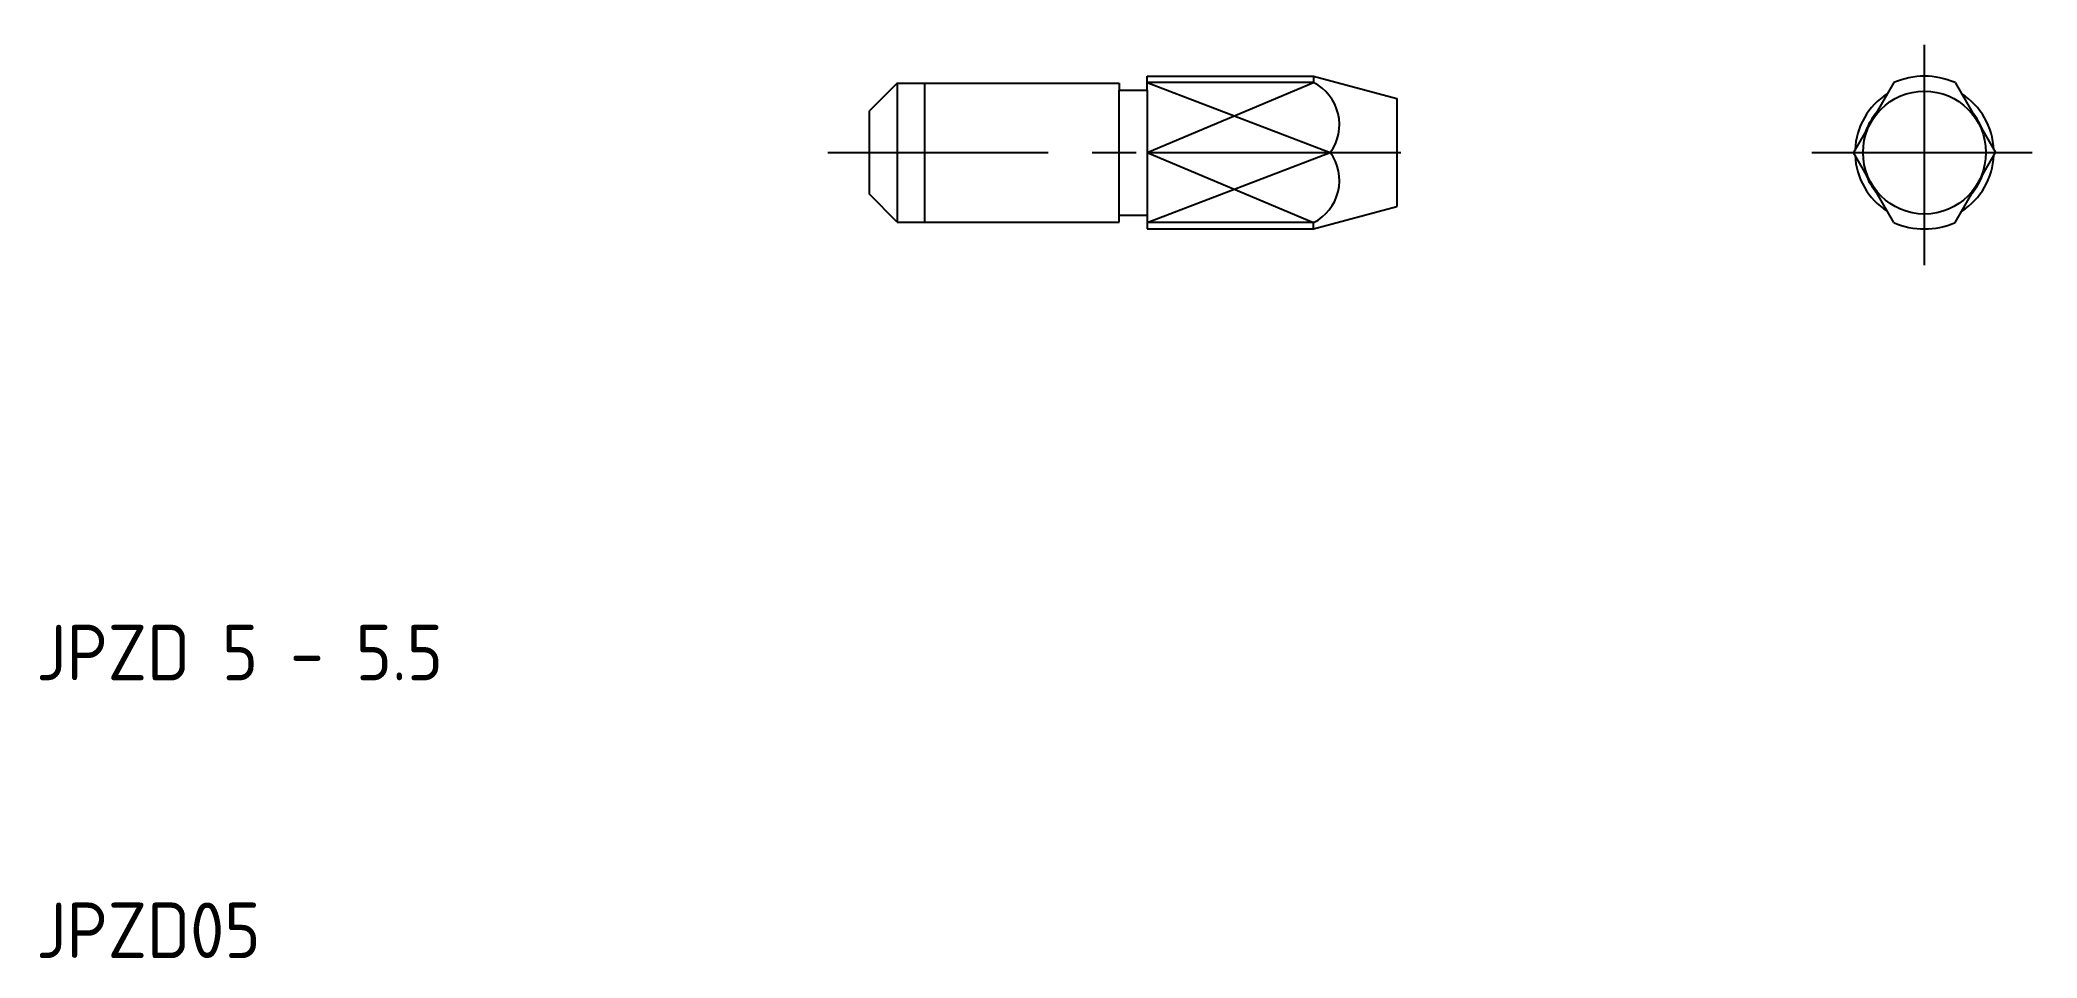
# Model space of a CAD drawing. Extents: x 10.1 to 82.1, y 10 to 43.1.
import ezdxf

# ---------------------------------------------------------------- set-up
doc = ezdxf.new("R2010")
doc.units = 0
doc.header["$LTSCALE"] = 0.25
doc.linetypes.add('CENTER', pattern=[50.8, 31.75, -6.35, 6.35, -6.35])
doc.layers.get('0').update_dxf_attribs({"linetype": 'CONTINUOUS'})
doc.layers.add('CENTER', color=1, linetype='CENTER')
doc.layers.add('PPMODEL2', color=3, linetype='CONTINUOUS')
doc.styles.get("Standard").update_dxf_attribs({"font": 'ISOCP.SHX', "bigfont": 'extfont.shx'})

msp = doc.modelspace()

# ---------------------------------------------------------------- linework, layer by layer
for p, q in [((50, 41.25), (50, 41.75)), ((50, 41.75), (56, 41.75)), ((56, 41.75), (56, 41.520417)), ((56, 41.75), (59, 40.946152)), ((41, 41.5), (40, 40.5)), ((41, 41.5), (41, 36.5)), ((41, 41.5), (49, 41.5)), ((42, 36.5), (42, 41.5)), ((49, 41.5), (49, 41.25)), ((49, 41.25), (50, 41.25)), ((49, 36.75), (49, 41.25)), ((56, 41.520417), (50, 41.520417)), ((50, 41.25), (50, 36.75)), ((76.9, 41.520417), (75.444837, 39)), ((79.1, 41.520417), (80.555163, 39)), ((40, 37.5), (40, 40.5)), ((59, 40.946152), (59, 37.053848)), ((50, 39), (56.6, 39)), ((76.9, 36.479583), (75.444837, 39)), ((79.1, 36.479583), (80.555163, 39)), ((41, 36.5), (40, 37.5)), ((49, 36.75), (50, 36.75)), ((49, 36.5), (49, 36.75)), ((50, 36.75), (50, 36.25)), ((56, 36.25), (59, 37.053848)), ((41, 36.5), (49, 36.5)), ((56, 36.479583), (50, 36.479583)), ((50, 36.25), (56, 36.25)), ((56, 36.25), (56, 36.479583))]:
    msp.add_line(p, q)
msp.add_circle((78, 39), 2.212836)
for centre, radius, start, end in [((78, 39), 2.75, 66.421822, 113.578178), ((55.230039, 40.005498), 1.699359, 323.722793, 63.057934), ((78, 39), 2.5, 122.268078, 177.731922), ((78, 39), 2.5, 2.268078, 57.731922), ((78, 39), 2.25, 139.571888, 160.428112), ((78, 39), 2.25, 19.571888, 40.428112), ((55.230039, 37.994502), 1.699359, 296.942066, 36.277207), ((78, 39), 2.5, 182.268078, 237.731922), ((78, 39), 2.5, 302.268078, 357.731922), ((78, 39), 2.25, 199.571888, 220.428112), ((78, 39), 2.25, 319.571888, 340.428112), ((78, 39), 2.75, 246.421822, 293.578178)]:
    msp.add_arc(centre, radius, start, end)
at = {"layer": 'CENTER', "color": 1, "linetype": 'CENTER'}
for p, q in [((78, 34.944837), (78, 43.055163)), ((38.5, 39), (60.5, 39)), ((73.944837, 39), (82.055163, 39))]:
    msp.add_line(p, q, dxfattribs=at)
at = {"layer": 'PPMODEL2'}
for p, q in [((50, 39), (56, 41.520417)), ((50, 41.520417), (56.6, 39)), ((50, 36.479583), (56.6, 39)), ((50, 39), (56, 36.479583))]:
    msp.add_line(p, q, dxfattribs=at)

# ---------------------------------------------------------------- texts
for s, p in [('JPZD 5 - 5.5', (10, 20)), ('JPZD05', (10, 10))]:
    msp.add_text(s, height=2).set_placement(p)

doc.saveas('drawing.dxf')
